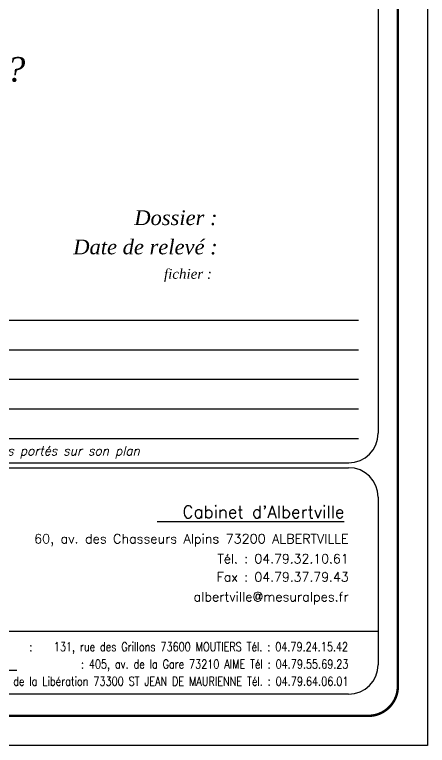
# Model space of a CAD drawing. Header units: millimetres. Extents: x -1573 to 210, y -360 to 557.
# Drawn here: x -1051.1 to -967.3, y -360 to -211.5 of the extents above; entities that cross this region are included whole.
import ezdxf
from ezdxf.enums import TextEntityAlignment as Align

# ---------------------------------------------------------------- set-up
doc = ezdxf.new("R2010")
doc.units = ezdxf.units.MM
doc.header["$LTSCALE"] = 2
doc.layers.add('Titre', color=7, linetype='Continuous')
doc.styles.add('CARTOUCHE', font='timesi.ttf', dxfattribs={"height": 1})
doc.styles.add('Romand 3.0', font='Romand.shx', dxfattribs={"height": 0.6})
doc.styles.add('ROMANS', font='ROMANC.shx', dxfattribs={"height": 0.36})

msp = doc.modelspace()

# ---------------------------------------------------------------- linework, layer by layer
at = {"layer": 'Titre'}
for p, q in [((-977.257, -79.391), (-977.257, -296.556)), ((-1163.687, -273.604), (-981.287, -273.604)), ((-1163.687, -279.604), (-981.287, -279.604)), ((-1163.687, -285.604), (-981.287, -285.604)), ((-1163.687, -291.604), (-981.287, -291.604)), ((-1163.687, -297.604), (-981.287, -297.604)), ((-977.257, -309.556), (-977.257, -343.591)), ((-983.257, -349.591), (-1161.257, -349.591))]:
    msp.add_line(p, q, dxfattribs=at)
for points in [[(-1177.257, -62.991), (-967.257, -62.991), (-967.257, -359.991), (-1177.257, -359.991), (-1177.257, -62.991)], [(-1161.257, -302.556), (-983.216, -302.556)], [(-1161.257, -303.556), (-983.257, -303.556)], [(-1167.257, -336.805), (-977.257, -336.805)]]:
    msp.add_lwpolyline(points, dxfattribs=at)
at = {"layer": 'Titre', "const_width": 0.5}
msp.add_lwpolyline([(-1165.257, -68.991), (-979.257, -68.991, -0.4142136), (-973.257, -74.991), (-973.257, -347.991, -0.4142136), (-979.257, -353.991), (-1165.257, -353.991, -0.4142136), (-1171.257, -347.991), (-1171.257, -74.991, -0.4142136)], format="xyb", close=True, dxfattribs=at)
at = {"layer": 'Titre', "color": 32, "lineweight": 30, "flags": 128}
for points in [[(-984.173, -314.588), (-1022.143, -314.588)], [(-1050.664, -344.796), (-1070.75, -344.796)]]:
    msp.add_lwpolyline(points, dxfattribs=at)
at = {"layer": 'Titre'}
for centre, start, end in [((-983.257, -296.556), 270, 0), ((-983.257, -309.556), 0, 90), ((-983.257, -343.591), 270, 0)]:
    msp.add_arc(centre, 6, start, end, dxfattribs=at)

# ---------------------------------------------------------------- texts
at = {"layer": 'Titre', "style": 'CARTOUCHE', "width": 1.01}
msp.add_text('Echelle : 1/???', height=5, rotation=360, dxfattribs=at).set_placement((-1072.257, -222.602), align=Align.MIDDLE_CENTER)
for s, height, p in [('Dossier : ', 3, (-1026.817, -254.26)), ('Date de relevé : ', 3, (-1039.222, -260.202)), ('fichier : ', 2, (-1020.785, -265.17))]:
    msp.add_text(s, height=height, rotation=0.00004, dxfattribs=at).set_placement(p)
at = {"layer": 'Titre', "style": 'ROMANS', "oblique": 13.5, "width": 0.95}
msp.add_text("Seul l'exemplaire papier certifié par le géomètre garantit l'intégrité de tous les éléments portés sur son plan", height=1.9, rotation=360, dxfattribs=at).set_placement((-1161.381, -301.068))
at = {"layer": 'Titre', "color": 144, "lineweight": 30, "style": 'Romand 3.0'}
msp.add_text("Cabinet d'Albertville", height=2.5, rotation=0, dxfattribs=at).set_placement((-984.136, -313.784), align=Align.RIGHT)
at = {"layer": 'Titre', "style": 'ROMANS'}
msp.add_text(' 60, av. des Chasseurs Alpins 73200 ALBERTVILLE', height=1.9, rotation=0, dxfattribs=at).set_placement((-983.257, -318.951), align=Align.RIGHT)
at = {"layer": 'Titre', "lineweight": 15, "style": 'ROMANS', "width": 0.98}
for s, p in [('Tél. : 04.79.32.10.61', (-983.257, -323.001)), ('Fax : 04.79.37.79.43', (-983.257, -326.71))]:
    msp.add_text(s, height=1.9, rotation=0, dxfattribs=at).set_placement(p, align=Align.RIGHT)
at = {"layer": 'Titre', "lineweight": 15, "style": 'ROMANS'}
msp.add_text('albertville@mesuralpes.fr', height=1.9, rotation=0, dxfattribs=at).set_placement((-983.257, -330.725), align=Align.RIGHT)
at = {"layer": 'Titre', "style": 'ROMANS', "width": 0.8}
for s, p in [(':    131, rue des Grillons 73600 MOUTIERS Tél. : 04.79.24.15.42', (-983.369, -340.843)), (' : 405, av. de la Gare 73210 AIME Tél : 04.79.55.69.23', (-983.291, -344.37)), (' : 205, rue de la Libération 73300 ST JEAN DE MAURIENNE Tél. : 04.79.64.06.01', (-983.291, -347.87))]:
    msp.add_text(s, height=1.8, rotation=0, dxfattribs=at).set_placement(p, align=Align.RIGHT)

doc.saveas('drawing.dxf')
